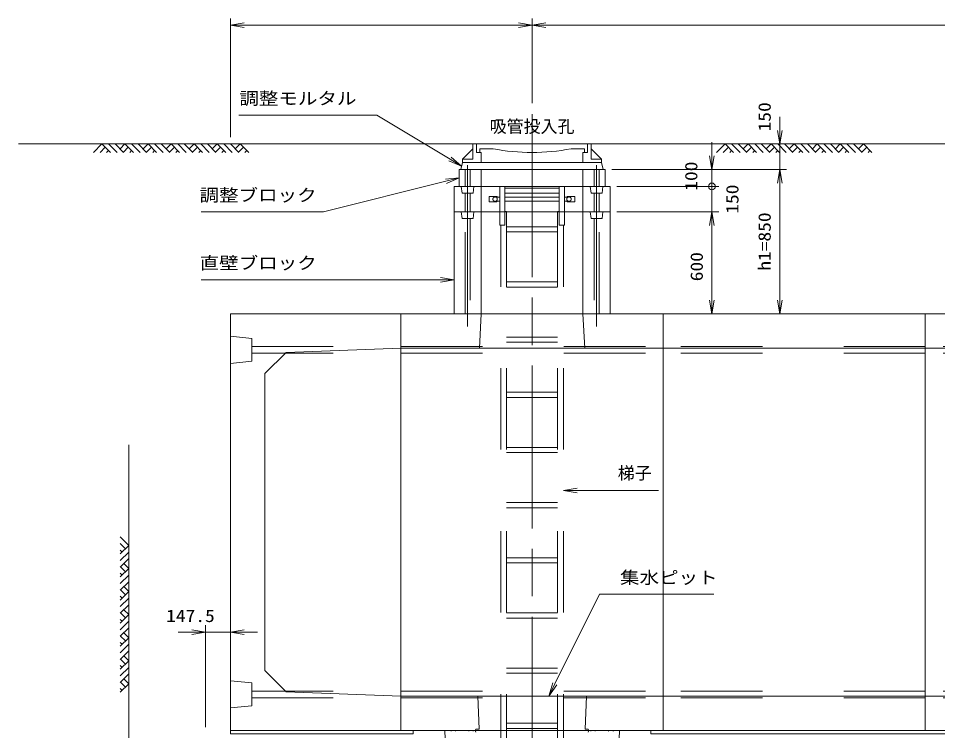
# Model space of a CAD drawing. Units: millimetres at full size. Extents: x 37600 to 71200, y -55520 to -31760.
# Drawn here: x 54055 to 59473, y -39966 to -35770 of the extents above; entities that cross this region are included whole.
import ezdxf
from ezdxf.enums import TextEntityAlignment as Align

# ---------------------------------------------------------------- set-up
doc = ezdxf.new("R2010")
doc.units = ezdxf.units.MM
doc.header["$LTSCALE"] = 80.0044
doc.linetypes.add('CHAIN', pattern=[18.5, 12, -1.5, 3.5, -1.5])
doc.linetypes.add('DASHED_SPACED', pattern=[12, 6, -6])
for name, color, linetype, lineweight in [('0_2', 4, 'Continuous', 13), ('FRP', 4, 'DASHED_SPACED', 13), ('寸法', 6, 'Continuous', 13), ('文字', 2, 'Continuous', 13), ('ﾊｯﾁﾝｸﾞ', 4, 'Continuous', 9)]:
    doc.layers.add(name, color=color, linetype=linetype, lineweight=lineweight)
doc.styles.add('ＭＳ ゴシック', font='')
doc.styles.get('ＭＳ ゴシック').set_extended_font_data('MS Gothic')

# ---------------------------------------------------------------- blocks, each defined once
blk = doc.blocks.new('open_arrow')
at = {"color": 0, "linetype": 'Continuous', "lineweight": -2}
blk.add_lwpolyline([(7.5, 1.25), (0, 0), (7.5, -1.25)], dxfattribs=at)
blk = doc.blocks.new('dimension_origin')
at = {"color": 0, "linetype": 'Continuous', "lineweight": -2}
blk.add_circle((0, 0), 1.25, dxfattribs=at)

msp = doc.modelspace()

# ---------------------------------------------------------------- linework, layer by layer
at = {"layer": '0_2', "color": 2, "linetype": 'CHAIN'}
for p, q in [((57082.5, -36335), (57082.5, -40934.49)), ((56702.5, -36635), (56702.5, -37585)), ((57462.5, -36635), (57462.5, -37585))]:
    msp.add_line(p, q, dxfattribs=at)
at = {"layer": '0_2'}
for p, q in [((67190, -36510), (54055, -36510)), ((56733.5, -36510), (57431.5, -36510)), ((56733.5, -36600), (56733.5, -36510)), ((56755.5, -36560), (56755.5, -36510)), ((57409.5, -36560), (57409.5, -36510)), ((57431.5, -36600), (57431.5, -36510)), ((56672.5, -36600), (56733.5, -36539)), ((56755.5, -36560), (56782.5, -36560)), ((56774, -36538), (56852.5, -36538)), ((56774, -36560), (56774, -36538)), ((56782.5, -36620), (56782.5, -36560)), ((57312.5, -36538), (57391, -36538)), ((57382.5, -36560), (57409.5, -36560)), ((57382.5, -36620), (57382.5, -36560)), ((57391, -36560), (57391, -36538)), ((57431.5, -36539), (57492.5, -36600)), ((56672.5, -36620), (56672.5, -36600)), ((56672.5, -36600), (56733.5, -36600)), ((56672.5, -36620), (57492.5, -36620)), ((57492.5, -36600), (57431.5, -36600)), ((57492.5, -36620), (57492.5, -36600)), ((56672.5, -36660), (57492.5, -36660))]:
    msp.add_line(p, q, dxfattribs=at)
at = {"layer": '0_2', "linetype": 'DASHED_SPACED'}
for p, q in [((55430, -37703), (56310, -37703)), ((56310, -37703), (57855, -37703)), ((59400, -37703), (57855, -37703)), ((60945, -37703), (59400, -37703)), ((55430, -37743), (56310, -37743)), ((56310, -37743), (57855, -37743)), ((59400, -37743), (57855, -37743)), ((60945, -37743), (59400, -37743)), ((55430, -39733), (56310, -39733)), ((56310, -39733), (57855, -39733)), ((59400, -39733), (57855, -39733)), ((60945, -39733), (59400, -39733)), ((55430, -39773), (56310, -39773)), ((56310, -39773), (57855, -39773)), ((59400, -39773), (57855, -39773)), ((60945, -39773), (59400, -39773))]:
    msp.add_line(p, q, dxfattribs=at)
at = {"layer": '0_2', "color": 3}
for p, q in [((56310, -37713), (57855, -37713)), ((59400, -37713), (57855, -37713)), ((60945, -37713), (59400, -37713)), ((56310, -39763), (57855, -39763)), ((59400, -39763), (57855, -39763)), ((60945, -39763), (59400, -39763))]:
    msp.add_line(p, q, dxfattribs=at)
at = {"layer": '0_2'}
msp.add_lwpolyline([(56672.5, -36620), (57492.5, -36620), (57502.5, -36660), (56662.5, -36660)], close=True, dxfattribs=at)
at = {"layer": '0_2', "color": 3}
for points in [[(56652.5, -36760), (57512.5, -36760), (57512.5, -36660), (56652.5, -36660)], [(56782.5, -36910), (57382.5, -36910), (57382.5, -36660), (56782.5, -36660)], [(56782.5, -36760), (57382.5, -36760), (57382.5, -36660), (56782.5, -36660)], [(56622.5, -36910), (57542.5, -36910), (57542.5, -36760), (56622.5, -36760)], [(56622.5, -37510), (57542.5, -37510), (57542.5, -36910), (56622.5, -36910)], [(56782.5, -37510), (57382.5, -37510), (57382.5, -36910), (56782.5, -36910)], [(56310, -37510), (55305, -37510), (55305, -39966), (56310, -39966)], [(56310, -39966), (57855, -39966), (57855, -37510), (56310, -37510)], [(56772.5, -37713), (57392.5, -37713), (57382.5, -37510), (56782.5, -37510)], [(59400, -39966), (57855, -39966), (57855, -37510), (59400, -37510)], [(60945, -39966), (59400, -39966), (59400, -37510), (60945, -37510)], [(57394.74, -39957), (57414.02, -39957), (57417.02, -39966), (56747.98, -39966), (56750.98, -39957), (56770.26, -39957), (56762.5, -39763), (57402.5, -39763)]]:
    msp.add_lwpolyline(points, close=True, dxfattribs=at)
at = {"layer": '0_2', "linetype": 'DASHED_SPACED'}
for points in [[(56717.5, -36760), (56687.5, -36760), (56687.5, -36660), (56717.5, -36660)], [(57447.5, -36760), (57477.5, -36760), (57477.5, -36660), (57447.5, -36660)], [(56735, -36800), (56670, -36800), (56665, -36760), (56740, -36760)], [(57430, -36800), (57495, -36800), (57500, -36760), (57425, -36760)], [(56717.5, -36910), (56687.5, -36910), (56687.5, -36800), (56717.5, -36800)], [(57447.5, -36910), (57477.5, -36910), (57477.5, -36800), (57447.5, -36800)], [(56735, -36950), (56670, -36950), (56665, -36910), (56740, -36910)], [(57430, -36950), (57495, -36950), (57500, -36910), (57425, -36910)], [(56717.5, -37510), (56687.5, -37510), (56687.5, -36950), (56717.5, -36950)], [(57447.5, -37510), (57477.5, -37510), (57477.5, -36950), (57447.5, -36950)], [(55305, -37803), (55430, -37790.5), (55430, -37655.5), (55305, -37643)], [(55305, -39673), (55430, -39685.5), (55430, -39820.5), (55305, -39833)]]:
    msp.add_lwpolyline(points, close=True, dxfattribs=at)
at = {"layer": '0_2', "color": 3}
for points in [[(56782.5, -36660), (57382.5, -36660), (56782.5, -36660)], [(56310, -37713), (55633, -37738), (55508, -37863), (55508, -39613), (55633, -39738), (56310, -39763)], [(56605.62, -39970.5), (56603.12, -39966), (56567.46, -39966), (56587.46, -40469)], [(56710.62, -39970.5), (56708.12, -39966), (56633.12, -39966), (56630.62, -39970.5)], [(56750.98, -39975), (56747.98, -39966), (56738.12, -39966), (56735.62, -39970.5)], [(57429.38, -39970.5), (57426.88, -39966), (57417.02, -39966), (57414.02, -39975)], [(57534.38, -39970.5), (57531.88, -39966), (57456.88, -39966), (57454.38, -39970.5)], [(57577.54, -40469), (57597.54, -39966), (57561.88, -39966), (57559.38, -39970.5)]]:
    msp.add_lwpolyline(points, dxfattribs=at)
at = {"layer": '0_2'}
msp.add_lwpolyline([(55157.5, -40286), (54705, -40286), (54705, -38283)], dxfattribs=at)
at = {"layer": '0_2', "color": 7}
msp.add_lwpolyline([(55305, -39966), (56382.5, -39966), (56382.5, -39986), (55305, -39986)], close=True, dxfattribs=at)
at = {"layer": '0_2'}
msp.add_arc((57082.5, -35346.73), 1213.27, 259.07231, 280.92769, dxfattribs=at)
at = {"layer": 'FRP'}
for p, q in [((56891.86, -36987.45), (56891.86, -36760)), ((56891.86, -36760), (56921.86, -36760)), ((56921.86, -36987.45), (56921.86, -36760)), ((56921.86, -36770), (57243.14, -36770)), ((57243.14, -36987.45), (57243.14, -36760)), ((57243.14, -36760), (57273.14, -36760)), ((57273.14, -36987.45), (57273.14, -36760)), ((56829.5, -36818.5), (56874.3, -36818.5)), ((56829.5, -36851.5), (56829.5, -36818.5)), ((56874.3, -36818.5), (56878.5, -36824)), ((56878.5, -36824), (56891.86, -36824)), ((56921.86, -36800), (57243.14, -36800)), ((56921.86, -36824), (57243.14, -36824)), ((57273.14, -36824), (57286.5, -36824)), ((57286.5, -36824), (57290.7, -36818.5)), ((57290.7, -36818.5), (57335.5, -36818.5)), ((57335.5, -36851.5), (57335.5, -36818.5)), ((57335.5, -36851.5), (57335.5, -36818.5)), ((56829.5, -36851.5), (56873.79, -36851.5)), ((56873.79, -36851.5), (56878.5, -36846)), ((56878.5, -36846), (56891.86, -36846)), ((56921.86, -36846), (57243.14, -36846)), ((57273.14, -36846), (57286.5, -36846)), ((57286.5, -36846), (57291.2, -36851.5)), ((57291.2, -36851.5), (57335.5, -36851.5)), ((56921.86, -36907.45), (56932.5, -36907.45)), ((56932.5, -40231), (56932.5, -36907.45)), ((57232.5, -40231), (57232.5, -36907.45)), ((57232.5, -36907.45), (57243.14, -36907.45)), ((56891.86, -36987.45), (56921.86, -36987.45)), ((56897.5, -40231), (56897.5, -36987.45)), ((56932.5, -36998), (57232.5, -36998)), ((57243.14, -36987.45), (57273.14, -36987.45)), ((57267.5, -40231), (57267.5, -36987.45)), ((56932.5, -37028), (57232.5, -37028)), ((56932.5, -37323), (57232.5, -37323)), ((56932.5, -37353), (57232.5, -37353)), ((56932.5, -37648), (57232.5, -37648)), ((56932.5, -37678), (57232.5, -37678)), ((56932.5, -37973), (57232.5, -37973)), ((56932.5, -38003), (57232.5, -38003)), ((56932.5, -38298), (57232.5, -38298)), ((56932.5, -38328), (57232.5, -38328)), ((56932.5, -38623), (57232.5, -38623)), ((56932.5, -38653), (57232.5, -38653)), ((56932.5, -38948), (57232.5, -38948)), ((56932.5, -38978), (57232.5, -38978)), ((56932.5, -39273), (57232.5, -39273)), ((56932.5, -39303), (57232.5, -39303)), ((56932.5, -39598), (57232.5, -39598)), ((56932.5, -39628), (57232.5, -39628)), ((56932.5, -39923), (57232.5, -39923)), ((56932.5, -39953), (57232.5, -39953))]:
    msp.add_line(p, q, dxfattribs=at)
for centre in [(56864.68, -36835), (57300.32, -36835)]:
    msp.add_circle(centre, 13, dxfattribs=at)
at = {"layer": '寸法'}
for p, q in [((55305, -36470), (55305, -35770)), ((55305, -35810), (57082.5, -35810)), ((57082.5, -36270), (57082.5, -35770)), ((57082.5, -36270), (57082.5, -35770)), ((57082.5, -35810), (63262.5, -35810)), ((58542.5, -36820), (58542.5, -36350)), ((57582.5, -36510), (58582.5, -36510)), ((58142.5, -36840), (58142.5, -36500)), ((57552.5, -36660), (58182.5, -36660)), ((57582.5, -36660), (58582.5, -36660)), ((57582.5, -36660), (58582.5, -36660)), ((58542.5, -37510), (58542.5, -36660)), ((58142.5, -36680), (58142.5, -37070)), ((57582.5, -36760), (58182.5, -36760)), ((57582.5, -36760), (58182.5, -36760)), ((57582.5, -36910), (58182.5, -36910)), ((57582.5, -36910), (58182.5, -36910)), ((58142.5, -36910), (58142.5, -37510)), ((57582.5, -37510), (58582.5, -37510)), ((57582.5, -37510), (58182.5, -37510)), ((55465, -39386), (54997.5, -39386)), ((55157.5, -39946), (55157.5, -39346)), ((55305, -39926), (55305, -39346))]:
    msp.add_line(p, q, dxfattribs=at)
for points in [[(56667.5, -36640), (56598.9, -36598.84), (56167.5, -36340), (55354.17, -36340)], [(56652.5, -36710), (56574.89, -36729.4), (55852.5, -36910), (55132.5, -36910)], [(56622.5, -37310), (56542.5, -37310), (55853.17, -37310), (55133.17, -37310)], [(57267.5, -38552), (57347.5, -38552), (57827.65, -38552)], [(57180.83, -39763), (57216.61, -39691.45), (57480.83, -39163), (58154.17, -39163)]]:
    msp.add_lwpolyline(points, dxfattribs=at)
at = {"layer": 'ﾊｯﾁﾝｸﾞ'}
for p, q in [((54497.35, -36560), (54547.35, -36510)), ((54547.35, -36510), (54597.35, -36560)), ((54586.24, -36510), (54636.24, -36560)), ((54625.13, -36510), (54675.13, -36560)), ((54654.18, -36539.05), (54683.24, -36510)), ((54683.24, -36510), (54733.24, -36560)), ((54722.13, -36510), (54772.13, -36560)), ((54761.02, -36510), (54811.02, -36560)), ((54790.07, -36539.05), (54819.12, -36510)), ((54819.12, -36510), (54869.12, -36560)), ((54858.01, -36510), (54908.01, -36560)), ((54896.9, -36510), (54946.9, -36560)), ((54925.95, -36539.05), (54955, -36510)), ((54955, -36510), (55005, -36560)), ((54993.89, -36510), (55043.89, -36560)), ((55032.78, -36510), (55082.78, -36560)), ((55061.83, -36539.05), (55090.88, -36510)), ((55090.88, -36510), (55140.88, -36560)), ((55129.77, -36510), (55179.77, -36560)), ((55168.66, -36510), (55218.66, -36560)), ((55197.71, -36539.05), (55226.76, -36510)), ((55226.76, -36510), (55276.76, -36560)), ((55265.65, -36510), (55315.65, -36560)), ((55304.54, -36510), (55354.54, -36560)), ((55333.59, -36539.05), (55362.65, -36510)), ((55362.65, -36510), (55412.65, -36560)), ((58169.85, -36560), (58219.85, -36510)), ((58219.85, -36510), (58269.85, -36560)), ((58258.74, -36510), (58308.74, -36560)), ((58297.63, -36510), (58347.63, -36560)), ((58326.68, -36539.05), (58355.74, -36510)), ((58355.74, -36510), (58405.74, -36560)), ((58394.63, -36510), (58444.63, -36560)), ((58433.52, -36510), (58483.52, -36560)), ((58462.57, -36539.05), (58491.62, -36510)), ((58491.62, -36510), (58541.62, -36560)), ((58530.51, -36510), (58580.51, -36560)), ((58569.4, -36510), (58619.4, -36560)), ((58598.45, -36539.05), (58627.5, -36510)), ((58627.5, -36510), (58677.5, -36560)), ((58666.39, -36510), (58716.39, -36560)), ((58705.28, -36510), (58755.28, -36560)), ((58734.33, -36539.05), (58763.38, -36510)), ((58763.38, -36510), (58813.38, -36560)), ((58802.27, -36510), (58852.27, -36560)), ((58841.16, -36510), (58891.16, -36560)), ((58870.21, -36539.05), (58899.26, -36510)), ((58899.26, -36510), (58949.26, -36560)), ((58938.15, -36510), (58988.15, -36560)), ((58977.04, -36510), (59027.04, -36560)), ((59006.09, -36539.05), (59035.15, -36510)), ((59035.15, -36510), (59085.15, -36560)), ((54536.24, -36560), (54566.8, -36529.44)), ((54575.13, -36560), (54586.24, -36548.89)), ((54673.63, -36558.5), (54702.68, -36529.44)), ((54711.02, -36560), (54722.13, -36548.89)), ((54809.51, -36558.5), (54838.56, -36529.44)), ((54846.9, -36560), (54858.01, -36548.89)), ((54945.39, -36558.5), (54974.44, -36529.44)), ((54982.78, -36560), (54993.89, -36548.89)), ((55081.28, -36558.5), (55110.33, -36529.44)), ((55118.66, -36560), (55129.77, -36548.89)), ((55217.16, -36558.5), (55246.21, -36529.44)), ((55254.54, -36560), (55265.65, -36548.89)), ((55353.04, -36558.5), (55382.09, -36529.44)), ((55390.43, -36560), (55401.54, -36548.89)), ((58208.74, -36560), (58239.3, -36529.44)), ((58247.63, -36560), (58258.74, -36548.89)), ((58346.13, -36558.5), (58375.18, -36529.44)), ((58383.52, -36560), (58394.63, -36548.89)), ((58482.01, -36558.5), (58511.06, -36529.44)), ((58519.4, -36560), (58530.51, -36548.89)), ((58617.89, -36558.5), (58646.94, -36529.44)), ((58655.28, -36560), (58666.39, -36548.89)), ((58753.78, -36558.5), (58782.83, -36529.44)), ((58791.16, -36560), (58802.27, -36548.89)), ((58889.66, -36558.5), (58918.71, -36529.44)), ((58927.04, -36560), (58938.15, -36548.89)), ((59025.54, -36558.5), (59054.59, -36529.44)), ((59062.93, -36560), (59074.04, -36548.89)), ((54655, -38825.35), (54705, -38875.35)), ((54655, -38864.24), (54685.56, -38894.8)), ((54705, -38875.35), (54655, -38925.35)), ((54655, -38903.13), (54666.11, -38914.24)), ((54705, -38914.24), (54655, -38964.24)), ((54705, -38953.13), (54655, -39003.13)), ((54656.5, -39001.63), (54685.56, -39030.68)), ((54675.95, -38982.18), (54705, -39011.24)), ((54705, -39011.24), (54655, -39061.24)), ((54655, -39039.02), (54666.11, -39050.13)), ((54705, -39050.13), (54655, -39100.13)), ((54705, -39089.02), (54655, -39139.02)), ((54705, -39147.12), (54655, -39197.12)), ((54656.5, -39137.51), (54685.56, -39166.56)), ((54675.95, -39118.07), (54705, -39147.12)), ((54655, -39174.9), (54666.11, -39186.01)), ((54705, -39186.01), (54655, -39236.01)), ((54705, -39224.9), (54655, -39274.9)), ((54656.5, -39273.39), (54685.56, -39302.44)), ((54675.95, -39253.95), (54705, -39283)), ((54705, -39283), (54655, -39333)), ((54655, -39310.78), (54666.11, -39321.89)), ((54705, -39321.89), (54655, -39371.89)), ((54705, -39360.78), (54655, -39410.78)), ((54705, -39418.88), (54655, -39468.88)), ((54656.5, -39409.28), (54685.56, -39438.33)), ((54675.95, -39389.83), (54705, -39418.88)), ((54655, -39446.66), (54666.11, -39457.77)), ((54705, -39457.77), (54655, -39507.77)), ((54705, -39496.66), (54655, -39546.66)), ((54656.5, -39545.16), (54685.56, -39574.21)), ((54675.95, -39525.71), (54705, -39554.76)), ((54705, -39554.76), (54655, -39604.76)), ((54655, -39582.54), (54666.11, -39593.65)), ((54705, -39593.65), (54655, -39643.65)), ((54705, -39632.54), (54655, -39682.54)), ((54705, -39690.65), (54655, -39740.65)), ((54656.5, -39681.04), (54685.56, -39710.09)), ((54675.95, -39661.59), (54705, -39690.65)), ((54655, -39718.43), (54666.11, -39729.54))]:
    msp.add_line(p, q, dxfattribs=at)
msp.add_lwpolyline([(57782.5, -39986), (62562.5, -39986), (62562.5, -39966), (57782.5, -39966)], close=True, dxfattribs=at)

# ---------------------------------------------------------------- block references
at = {"layer": '寸法', "xscale": 10.7, "yscale": 10.7}
for p in [(55305, -35810), (57082.5, -35810), (57267.5, -38552), (55305, -39386)]:
    msp.add_blockref('open_arrow', p, dxfattribs=at)
at = {"layer": '寸法'}
for name, p, xscale, yscale, rotation in [('open_arrow', (57082.5, -35810), 10.7, 10.7, 180), ('open_arrow', (58542.5, -36510), 10.7, 10.7, 90), ('open_arrow', (56667.5, -36640), 10.7, 10.7, 149), ('open_arrow', (58142.5, -36660), 10.7, 10.7, 90), ('open_arrow', (58542.5, -36660), 10.7, 10.7, 270), ('open_arrow', (58542.5, -36660), 10.7, 10.7, 270), ('open_arrow', (56652.5, -36710), 10.7, 10.7, 194), ('dimension_origin', (58142.5, -36760), 16, 16, 90), ('dimension_origin', (58142.5, -36760), 16, 16, 270), ('open_arrow', (58142.5, -36910), 10.7, 10.7, 270), ('open_arrow', (58142.5, -36910), 10.7, 10.7, 270), ('open_arrow', (56622.5, -37310), 10.7, 10.7, 180), ('open_arrow', (58142.5, -37510), 10.7, 10.7, 90), ('open_arrow', (58542.5, -37510), 10.7, 10.7, 90), ('open_arrow', (55157.5, -39386), 10.7, 10.7, 180), ('open_arrow', (57180.83, -39763), 10.7, 10.7, 63.4)]:
    msp.add_blockref(name, p, dxfattribs=dict(at, xscale=xscale, yscale=yscale, rotation=rotation))

# ---------------------------------------------------------------- texts
at = {"layer": '寸法', "style": 'ＭＳ ゴシック', "width": 1.15}
for s, p in [('調整モルタル', (56047.5, -36300)), ('調整ブロック', (55812.5, -36870)), ('直壁ブロック', (55813.17, -37270))]:
    msp.add_text(s, height=73.31, dxfattribs=at).set_placement(p, align=Align.BOTTOM_RIGHT)
for s, p in [('150', (58452.5, -36350)), ('100', (58020.09, -36699.58)), ('150', (58262.44, -36835)), ('h1=850', (58452.5, -37085)), ('600', (58052.5, -37232.89))]:
    msp.add_text(s, height=73.31, rotation=90, dxfattribs=at).set_placement(p, align=Align.MIDDLE_CENTER)
at = {"layer": '寸法', "color": 3, "style": 'ＭＳ ゴシック'}
msp.add_text('梯子', height=73.31, dxfattribs=at).set_placement((57587.5, -38412), align=Align.TOP_LEFT)
at = {"layer": '寸法', "style": 'ＭＳ ゴシック', "width": 1.15}
msp.add_text('集水ピット', height=73.31, dxfattribs=at).set_placement((57600.83, -39123), align=Align.BOTTOM_LEFT)
msp.add_text('147.5', height=73.31, dxfattribs=at).set_placement((55069.14, -39290.15), align=Align.MIDDLE_CENTER)
at = {"layer": '文字', "style": 'ＭＳ ゴシック'}
msp.add_text('吸管投入孔', height=73.31, dxfattribs=at).set_placement((57082.5, -36370), align=Align.TOP_CENTER)

doc.saveas('drawing.dxf')
